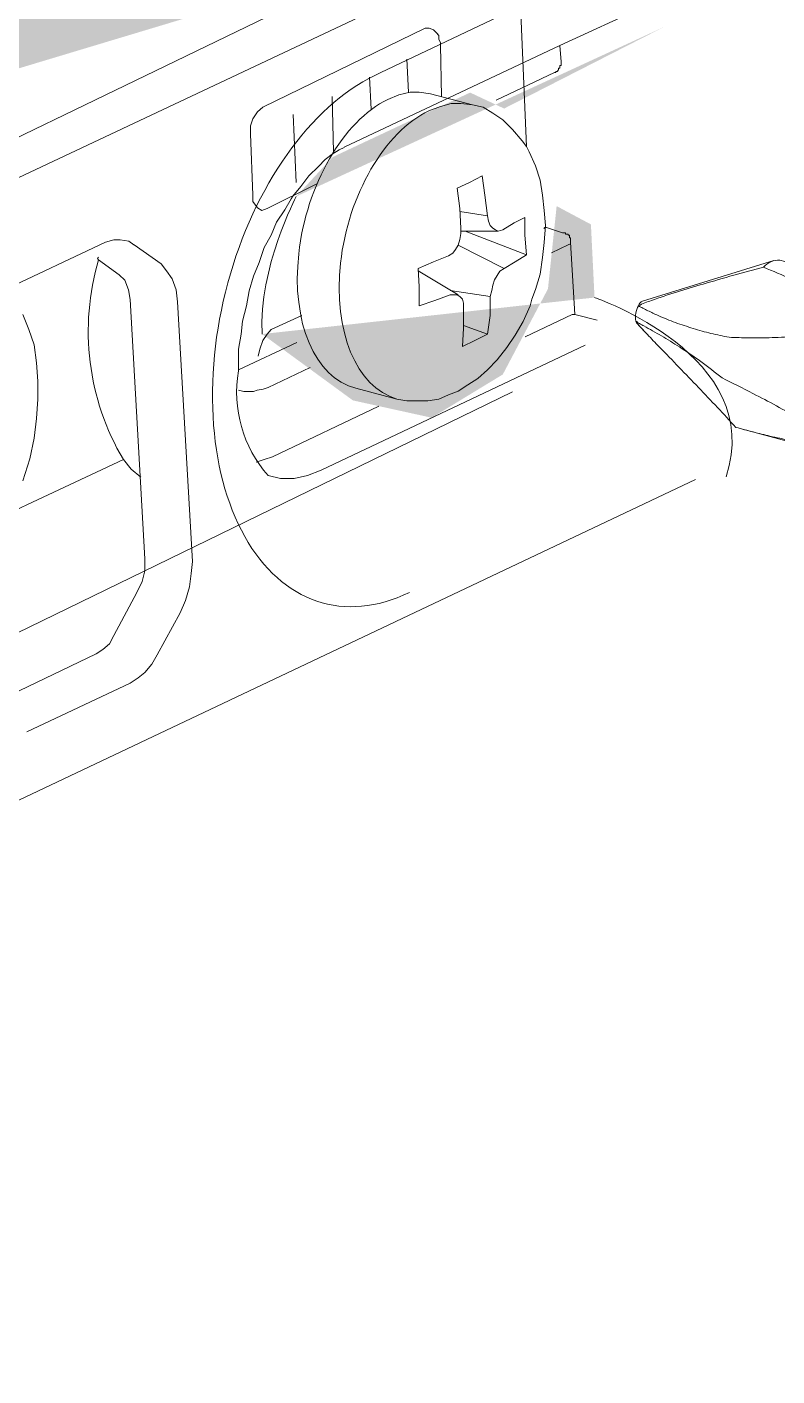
# Model space of a CAD drawing. Header units: metres. Extents: x -8.4 to 7.9, y -3.9 to 2.
# Drawn here: x 5.7708 to 5.8239, y -2.8936 to -2.7982 of the extents above; entities that cross this region are included whole.
import ezdxf

# ---------------------------------------------------------------- set-up
doc = ezdxf.new("R2010")
doc.units = ezdxf.units.M
doc.header["$MEASUREMENT"] = 0
doc.layers.add('PDF20_Geometry_Num_Penna__1', color=255, linetype='Continuous', lineweight=18)
doc.layers.add('PDF20_Geometry_Num_Penna__7', color=7, linetype='Continuous', lineweight=18)

msp = doc.modelspace()

# ---------------------------------------------------------------- hatches: boundary and pattern name
at = {"layer": 'PDF20_Geometry_Num_Penna__1', "linetype": 'Continuous', "lineweight": 18}
for points in [[(5.692683632332673, -2.82448249963805), (5.816932055709586, -2.787117128158646), (5.792109177598038, -2.780909919377212), (5.706657298358629, -2.819843474840986)], [(5.815895535241284, -2.798234405996433), (5.803983338809389, -2.803720232105659), (5.804584654497721, -2.80400228502202)], [(5.792451706093331, -2.807432035731953), (5.789866361757146, -2.810221407677637), (5.803983338809389, -2.803720232105659), (5.802178020640631, -2.802873430663809)], [(5.807688259102188, -2.816751784560261), (5.807139888210371, -2.817790292176921), (5.810983977045228, -2.817368335389511), (5.810727825516689, -2.81219615789795), (5.808301831563885, -2.810901996549588)], [(5.807139888210371, -2.817790292176921), (5.787458238772602, -2.81995070100057), (5.793879899995879, -2.824641849696592), (5.799455665221019, -2.825867505436211), (5.804490831495094, -2.822807089397164)]]:
    msp.add_hatch(color=255, dxfattribs=at).paths.add_polyline_path(points)

# ---------------------------------------------------------------- linework, layer by layer
at = {"layer": 'PDF20_Geometry_Num_Penna__7', "color": 7, "linetype": 'Continuous', "lineweight": 18, "flags": 128}
for points in [[(5.740502521230387, -2.820355033434177), (5.804252997791522, -2.789543866812519)], [(5.817082768168482, -2.791372819092864), (5.795857926625059, -2.801462511869786)], [(5.805552967212184, -2.792259371729041), (5.80616356116621, -2.806681303072467), (5.805867199710475, -2.806294097150401), (5.805171718304301, -2.805491389488886), (5.804488150926501, -2.804795908082713), (5.803783733999048, -2.804337217990419), (5.803109102142525, -2.803912780729693), (5.802342136566124, -2.803732581050578)], [(5.693841526965006, -2.84483538323005), (5.79634089155016, -2.796591014594127), (5.795572436720212, -2.796847166204109), (5.79472356219876, -2.797024387376132), (5.793658745913077, -2.797228415111991), (5.792687752600819, -2.797332662860239), (5.791646764371879, -2.797332662860239), (5.790674281806074, -2.797228415111991), (5.78982540728462, -2.797024387376132), (5.789138861399724, -2.796765257259057), (5.788574434305636, -2.796471874310414), (5.788289986878271, -2.796175512854679), (5.788193185397755, -2.795794263946798), (5.788373385076871, -2.795418972053104), (5.788748676970567, -2.795052615680686), (5.789339910628491, -2.794741361689487)], [(5.787498448618356, -2.803912185028274), (5.798993996743087, -2.798321527215054)], [(5.798993549967023, -2.798321676140409), (5.799267572619563, -2.798321676140409), (5.799581805117855, -2.798446773438307), (5.799881145080683, -2.798743134894043)], [(5.800142509078078, -2.803152516794251), (5.800078471175583, -2.799511291873281), (5.800078471175583, -2.799322156672887), (5.79995933089187, -2.799124085951215), (5.79995933089187, -2.799004945667502), (5.79995933089187, -2.798827724495479), (5.79988040045391, -2.798742837043333)], [(5.793266327603598, -2.806745192049608), (5.808519262425921, -2.799543161899174)], [(5.797696261202747, -2.800511921331113), (5.797812422979367, -2.802847070891882)], [(5.80815603348595, -2.801463107571204), (5.808237942431003, -2.801463107571204), (5.808237942431003, -2.801390134147431), (5.808348147193438, -2.801390134147431), (5.808437502406222, -2.801270993863717), (5.808437502406222, -2.801151853580005), (5.808519411351274, -2.801151853580005), (5.808519411351274, -2.801081858663323), (5.808519411351274, -2.800965696886704), (5.808619191338884, -2.800965696886704), (5.808619191338884, -2.80089272346293), (5.808619191338884, -2.800785497207588), (5.808619191338884, -2.800703588262536)], [(5.795055218963544, -2.801774212637049), (5.795171380740165, -2.804039367281137)], [(5.804019780686154, -2.803411795836681), (5.808155437784532, -2.801462362944431)], [(5.796352507727822, -2.803353714948371), (5.797120962557769, -2.803036503942986), (5.797923670219283, -2.802847368742592), (5.79858043103325, -2.802847368742592), (5.799383138694764, -2.802966509026304)], [(5.79241119821725, -2.803152963570315), (5.792509488951312, -2.807059275622546)], [(5.799266976918144, -2.804156422609886), (5.800078620100937, -2.803848147125779), (5.80084409642379, -2.803650076404106), (5.801521706787408, -2.803650076404106), (5.802340796237933, -2.803731985349159)], [(5.799383287620119, -2.802966806877014), (5.802340945163287, -2.803732283199868)], [(5.786622916458422, -2.805797133241964), (5.786622916458422, -2.805220792119504), (5.786800137630444, -2.804732316956282), (5.78711734863583, -2.804225970750503), (5.787498597543711, -2.80391173825221)], [(5.789642080173056, -2.804418233383344), (5.789868446712111, -2.809240436366617)], [(5.786800286555798, -2.810125201898538), (5.786623065383776, -2.805797431092674)], [(5.806553298819304, -2.817492985968689), (5.806815407443474, -2.816809418590887), (5.807129639941766, -2.815726731262647), (5.807309839620881, -2.814545753200345), (5.807428979904594, -2.81347349064693), (5.807507910342554, -2.812283577063349), (5.807428979904594, -2.811206846749295), (5.807309839620881, -2.810125648674602), (5.807129639941766, -2.809063810896013), (5.806815407443474, -2.808060054005733), (5.806355228097634, -2.807059275622546), (5.806163114390146, -2.806681005221758)], [(5.789624655906564, -2.810197877471603), (5.790195040014837, -2.809514310093801), (5.790771381137299, -2.808769683320597), (5.791448991500914, -2.808098029971166), (5.791919595621581, -2.807612533315037), (5.79241700630608, -2.807231284407156), (5.792899524455118, -2.806923008923049), (5.793265880827534, -2.806745787751026)], [(5.78679998870509, -2.810124457271765), (5.78679998870509, -2.810584636617606), (5.787117199710475, -2.811018009399611), (5.787425475194582, -2.811207144600005), (5.78780374559537, -2.811082047302106), (5.79132880873972, -2.809321749610251)], [(5.803025108242507, -2.808755088635842), (5.80214049163594, -2.809240585291971), (5.801258853536467, -2.809639705242409)], [(5.803024810391799, -2.80875568433726), (5.803222881113471, -2.810125797599957), (5.80340605929968, -2.811588244582531), (5.803484989737639, -2.811966514983319), (5.803604130021351, -2.812283725988704), (5.803784329700467, -2.812469882682005), (5.803982400422139, -2.812589022965717), (5.804171535622534, -2.812670931910771), (5.804488746627918, -2.812589022965717)], [(5.801259449237886, -2.8096394073917), (5.801448584438279, -2.81108249407817), (5.801521557862053, -2.812468989129878)], [(5.801448584438279, -2.81127982017307), (5.803405463598261, -2.811588095657176)], [(5.806047101538881, -2.811704555284505), (5.805290560737306, -2.812082825685293), (5.80448785307579, -2.812589171891072)], [(5.80616356116621, -2.814345597523707), (5.806047399389591, -2.812966548739732), (5.806047399389591, -2.811705150985924)], [(5.807574182125369, -2.812411355017631), (5.807469934377121, -2.812411355017631), (5.807385046924974, -2.812481349934313)], [(5.808723141236424, -2.812789476493064), (5.807574926752141, -2.812411206092277)], [(5.776369703642104, -2.81345264109728), (5.776959448046481, -2.813275419925257), (5.777419627392322, -2.813275419925257), (5.778010861050247, -2.813382646180599), (5.778387642197488, -2.813641776297674)], [(5.801521408936698, -2.812470180532714), (5.801521408936698, -2.812849940187048), (5.801448435512924, -2.813272888194229), (5.80133823075049, -2.813661583369842), (5.801140160028817, -2.813966880346856), (5.800962938856795, -2.814228988971023), (5.80064572785141, -2.814427059692695), (5.799580911565727, -2.814851496953422), (5.798499713491034, -2.815311676299263)], [(5.804171088846469, -2.812670187283997), (5.801521706787408, -2.812670187283997)], [(5.801835343584282, -2.812670187283997), (5.806163114390146, -2.814345597523707)], [(5.809583780860893, -2.818560780761463), (5.809290397912251, -2.81345264109728), (5.809290397912251, -2.813382646180599), (5.809290397912251, -2.813275419925257), (5.809290397912251, -2.813141387106081), (5.809208488967198, -2.813141387106081), (5.809208488967198, -2.813071392189399), (5.809208488967198, -2.812967144441151), (5.809113176740228, -2.812967144441151), (5.809113176740228, -2.81289714952447), (5.809008928991979, -2.81289714952447), (5.808924041539834, -2.81289714952447), (5.808924041539834, -2.812789923269128), (5.80883021856641, -2.812789923269128), (5.808722992311069, -2.812789923269128)], [(5.769086360248035, -2.81690547544463), (5.776370299343522, -2.813453385724054)], [(5.778388386824261, -2.813641776297674), (5.780319948673954, -2.814988061503628)], [(5.80133793289978, -2.81366217907126), (5.804587484138046, -2.815310782747135)], [(5.806164156867629, -2.814346342150481), (5.805361449206114, -2.814851199102713), (5.804587037361982, -2.815311378448554), (5.804287697399153, -2.815491578127669), (5.80409856219876, -2.815805810625961), (5.803912405505458, -2.816114086110068), (5.803784329700467, -2.816492356510856), (5.803711356276693, -2.816870626911644), (5.803604130021351, -2.817295064172371)], [(5.809290100061542, -2.81345264109728), (5.809290100061542, -2.8135688028739), (5.809112878889518, -2.813641776297674), (5.807943814855587, -2.814197267870485)], [(5.775884504836683, -2.814692295749311), (5.775799617384539, -2.814610386804259), (5.775884504836683, -2.81450613905601)], [(5.780319799748599, -2.814988508279692), (5.780698070149387, -2.815485918964193), (5.781088254578546, -2.816041410537003), (5.78137270200591, -2.816820290141775), (5.781466524979335, -2.817682567945146)], [(5.798499117789616, -2.815311378448554), (5.798581026734668, -2.816608518287476), (5.798581026734668, -2.817951824986337)], [(5.80133793289978, -2.817187391140965), (5.798499415640324, -2.815491131351605)], [(5.798580579958604, -2.817952420687755), (5.799679649075855, -2.817574150286967), (5.800762336404095, -2.817186944364901)], [(5.800761442851966, -2.81718754006632), (5.801023551476134, -2.81718754006632), (5.801258853536467, -2.81718754006632), (5.80144798873686, -2.817294766321661), (5.801646059458533, -2.817492837043334), (5.801719032882307, -2.817754945667502), (5.801719032882307, -2.818179382928228), (5.801719032882307, -2.819522689627089), (5.801646059458533, -2.820831743494383)], [(5.800762038553384, -2.816870477986289), (5.803603534319932, -2.817294915247015)], [(5.778591818858701, -2.838223842110767), (5.778958175231118, -2.837446451759541), (5.77915624595279, -2.836701824986337), (5.77915624595279, -2.83583805792942), (5.778109300709664, -2.81750683602667)], [(5.781465780352562, -2.817681972243728), (5.782530596638245, -2.836023618921302)], [(5.797001077647283, -2.824546537540546), (5.797696559053455, -2.824665677824258), (5.798499266714971, -2.824665677824258), (5.79919176961405, -2.824665677824258), (5.799958735190451, -2.824546537540546), (5.800645281075345, -2.824241240563532), (5.801337783974426, -2.823979131939364), (5.802027308366414, -2.823545759157359), (5.802719811265494, -2.823087069065065), (5.803406357150388, -2.822480942871676), (5.804098860049468, -2.821778015197771), (5.804785405934362, -2.820905312619575), (5.805360257803277, -2.820020696013009), (5.805930641911552, -2.819072041503946), (5.806434009610238, -2.817952122837046), (5.806553149893951, -2.817493432744752)], [(5.80340605929968, -2.819956509185158), (5.803604130021351, -2.818638519796586), (5.803604130021351, -2.817295213097725)], [(5.770514107622978, -2.830335266075438), (5.771020453828758, -2.828767082091069), (5.771316815284492, -2.827306124362042), (5.771497014963608, -2.825925586324521), (5.771578923908661, -2.824546537540546), (5.771578923908661, -2.823283650533191), (5.771497014963608, -2.821974596665897), (5.771316815284492, -2.820713198912088), (5.770937055630158, -2.819639447105128), (5.770514107622978, -2.818577609326538)], [(5.788100553827169, -2.819639447105128), (5.790264439230101, -2.818638668721941)], [(5.809389284347732, -2.8185603339854), (5.806062291925054, -2.820141921251686)], [(5.809584078711604, -2.8185603339854), (5.809491744991726, -2.8185603339854), (5.809388986497023, -2.8185603339854)], [(5.811170878365302, -2.818977920679813), (5.809584823338376, -2.818560929686818)], [(5.787181386538325, -2.821515608722894), (5.787297548314945, -2.821021176545486), (5.78749859754371, -2.820416539605644), (5.787803894520724, -2.819956360259804), (5.78810025597646, -2.819639149254418)], [(5.801646357309242, -2.820832041345092), (5.802522038394531, -2.820416539605644), (5.803406655001098, -2.819956360259804)], [(5.801719032882307, -2.819334150128114), (5.803406357150388, -2.819956658110513)], [(5.814533315022383, -2.819789266011897), (5.813955484646378, -2.81915335474758)], [(5.789923846944038, -2.820537764844322), (5.785782232831474, -2.822484219229478), (5.785782232831474, -2.822560171160345)], [(5.810315748978954, -2.820743281833726), (5.791646466521169, -2.829582001631664)], [(5.790849269097777, -2.822318465309763), (5.787885654540422, -2.82372580991112)], [(5.785782232831474, -2.823918221469316), (5.786160503232261, -2.824022469217564), (5.786465800209275, -2.824022469217564), (5.786835135088785, -2.824022469217564), (5.787116604009057, -2.823918221469316), (5.787521680973679, -2.823845248045542), (5.787885058839003, -2.823726107761829)], [(5.794089586964053, -2.823778529486662), (5.797001077647283, -2.824546984316609)], [(5.765252574843515, -2.877871792500753), (5.763769278311291, -2.844171473999061), (5.80517201615501, -2.824039744558703)], [(5.795724191656592, -2.825055415477354), (5.788193036472401, -2.828635581002922)], [(5.830919422868169, -2.82922085764666), (5.821285441676448, -2.826635513490094)], [(5.788193632173819, -2.828636027778985), (5.787603887769441, -2.828822184472286), (5.78703648216826, -2.829014298179773)], [(5.760531790026753, -2.837755025094357), (5.762930977490018, -2.836582982553334), (5.763528168162128, -2.835425832547774), (5.777634377753715, -2.828822482322995)], [(5.697477092722499, -2.887359826844925), (5.818124501024196, -2.830243974833043)], [(5.782530298787535, -2.836024214622721), (5.782426051039287, -2.836887981679638), (5.782317335530398, -2.837824722160329), (5.782032888103034, -2.838804650993866), (5.781654617702246, -2.839656504022413)], [(5.778591967784055, -2.838223097483993), (5.776959745897192, -2.841265642479308)], [(5.781654766627601, -2.839657099723831), (5.780034458769109, -2.842623692788278)], [(5.776960192673255, -2.841265642479308), (5.776651917189149, -2.841867300912057), (5.776188759336216, -2.842248549819938), (5.775709219694272, -2.842556825304044)], [(5.775709517544981, -2.842557123154753), (5.768419621435309, -2.846064315256547)], [(5.780034756619817, -2.842623990638987), (5.779644572190658, -2.843298622495511), (5.779156097027436, -2.843892834660528), (5.778688471413862, -2.844269615807769), (5.77810915178431, -2.844647886208557)], [(5.77810915178431, -2.844648481909976), (5.770811809406905, -2.848090146855728)]]:
    msp.add_lwpolyline(points, dxfattribs=at)
for points in [[(5.808617851010692, -2.800703439337181), (5.808519560276629, -2.799543310824529), (5.814586779224701, -2.796765852960476, 0.3172125482945826), (5.817263265698305, -2.791183832817825)], [(5.78962450698121, -2.810197579620894), (5.78952025923296, -2.810377779300009), (5.789057101380027, -2.811170062186699), (5.788467356975649, -2.812030850736523), (5.788086108067768, -2.812967591217215), (5.787603589918731, -2.813831358274132), (5.787237233546315, -2.814884260531444), (5.786835135088785, -2.815867167872073), (5.786550687661421, -2.81690517759392), (5.786346659925562, -2.817955101344139), (5.786063701751745, -2.819046724193657), (5.785983282060239, -2.819968572138884), (5.785782232831474, -2.821021474396195), (5.785782232831474, -2.822074376653506), (5.785782381756826, -2.822559426533572, 0.2274930100201022), (5.787885207764358, -2.829959527405679), (5.788748974821275, -2.830172490662815), (5.789731882161906, -2.830172490662815), (5.790674579656782, -2.829959527405679), (5.791645572969042, -2.829581257004891)], [(5.7788741813311, -2.830067200437084), (5.778190613953298, -2.829511708864274), (5.777635122380488, -2.828822184472286, -0.208742120700998), (5.775883909135265, -2.814691848973247), (5.77733548456695, -2.815767983585883), (5.777728647503202, -2.816149232493763), (5.778010116423474, -2.816820885843193), (5.778109896411083, -2.817507431728088)], [(5.814412238709061, -2.818123982696302, -0.01532807854310751), (5.814091155644455, -2.817948101852471, -0.2093455427045082), (5.814370390684408, -2.817622253176517), (5.823672268335278, -2.814746504578401)], [(5.822949235738496, -2.815228724876727, 0.005116277578098397), (5.820838963463236, -2.815788684210177, 0.0005843574472147671), (5.818678056567395, -2.816412681446123, 0.004495636043405827), (5.816850742465951, -2.81696966227248, 0.01237264719629245), (5.815004068068404, -2.817578766972961)], [(5.817965597670793, -2.81955962311504, 0.01142630660836938), (5.819221038410416, -2.819908108444899, 0.009799922641071409), (5.820509689504124, -2.820176174083253, 0.006475375167377351), (5.821920012612572, -2.8202193624361, 0.001559059459519587), (5.8233392712423, -2.820210426914821, 0.007509391573841553), (5.825074251623867, -2.820132985730408, 0.01067101939829926), (5.826816678273167, -2.819991506643499, 0.00797777657924484), (5.828556126415374, -2.819803860696651, 0.0007223755043286321), (5.830293191751904, -2.819556197831883, 0.01415703322045929), (5.829465166780099, -2.818841356129608, 0.02288661663847836), (5.828607356737369, -2.818180127555001, 0.008066032748369596), (5.827719761623708, -2.817581447629346, 0.01615342901168592), (5.826802381439121, -2.817037870084905, 0.02172173371997807), (5.824914007942274, -2.816068366026193, 0.01352318462616546), (5.82294968251456, -2.815228427026018, -0.2527214532049473), (5.824101917983417, -2.814731760968291), (5.824456360327463, -2.814827073195262), (5.834090341519182, -2.81741539585892)], [(5.814760724038921, -2.818299714614778, 0.004357821227377221), (5.815477054994743, -2.818640753676906, 0.006875650241310896), (5.81671015693117, -2.819141142868499)], [(5.823400330637703, -2.82716777270758, 0.007571944104532507), (5.824815121506792, -2.827468601923954, 0.01523255066551271), (5.826206084319138, -2.827700925477195, 0.01868815680812095), (5.827553858778638, -2.827823044268, 0.0110796178767536), (5.828864104048769, -2.827822895342646, -0.001347732800238505), (5.827738228367684, -2.827197408853154, 0.001009541001608949), (5.826607884925959, -2.826570433110116, 0.0007595358564554085), (5.825490944766153, -2.825941968113531, -0.0003561948964582077), (5.823854255118651, -2.82502160942185, 0.006570785610197026), (5.822198205175042, -2.824157842364933, 0.00650971172624515), (5.820007513208275, -2.823054305487044, 0.008966214414662974), (5.818506792409558, -2.821895070526519, 0.01388537745962309), (5.816986264538675, -2.820863017818858, 0.01460895780542687), (5.815715931263588, -2.820079670453446, 0.007550309225771069), (5.81447091529879, -2.819376742779541, 0.01018555486212243), (5.814171575335962, -2.819212924889436)], [(5.822208927800578, -2.826872900505391, 0.001085502901616889), (5.820993696906708, -2.82655420024646, -0.0008181290127827534), (5.819680026353419, -2.825141643257691, 0.001304642288354755), (5.818335230401011, -2.823728341642147, 0.003951125684430114), (5.816966606391861, -2.822304615251781, 0.002750011942407564), (5.81556521880469, -2.820857060804672, -0.003810047945749918), (5.81472379055097, -2.81997840121229)]]:
    msp.add_lwpolyline(points, format="xyb", dxfattribs=at)
at = {"layer": 'PDF20_Geometry_Num_Penna__7', "color": 7, "linetype": 'Continuous', "lineweight": 18}
for centre, radius, start, end in [((5.773089489834974, -2.818382343774294), 0.1054993421408821, 119.8835169014342, 269.9998356188079), ((5.815693529017242, -2.81878767768526), 0.001808794626188919, 152.3598997020698, 188.2625271791585), ((5.773173013219968, -2.818467321676219), 0.1054949424831685, 269.9745258879746, 329.5396758167835)]:
    msp.add_arc(centre, radius, start, end, dxfattribs=at)
for centre, major_axis, ratio, start_param, end_param in [((5.796645039243902, -2.819945395204214), (0.00470769959803413, 0.0190673133401878), 0.6187530844934053, 0.4416129816475394, 3.618366907187451), ((5.796790884172388, -2.813353447873477), (0.002765980802795725, 0.01040844067004503), 0.6013540262691454, 0.4801013666258278, 3.151905283579461), ((5.799783848835191, -2.814167208816664), (0.002658138685614747, 0.01041331158741541), 0.6090398681310581, 0.4722265614622998, 3.121857861260681)]:
    msp.add_ellipse(centre, major_axis=major_axis, ratio=ratio, start_param=start_param, end_param=end_param, dxfattribs=at)
for points in [[(5.789866361757146, -2.810221407677637), (5.789866361757146, -2.810221407677637), (5.787199108655528, -2.815299762270892), (5.787458238772603, -2.819950701096328)], [(5.810983977045228, -2.817368335446854), (5.810983977045228, -2.817368335446854), (5.823139264491019, -2.821503992545232), (5.82029479021738, -2.830035926112609)], [(5.814091155644455, -2.817948101852471), (5.814237102492003, -2.817881085442882), (5.814390495607283, -2.817803644258469), (5.814546867229654, -2.817750031130799)], [(5.814760724038921, -2.818299714614779), (5.81463264823393, -2.818250569247747), (5.814520954217951, -2.818189509852345), (5.814412238709064, -2.818123982696302)], [(5.814546867229656, -2.817750031130799), (5.814694303330751, -2.817680036214117), (5.814844717938937, -2.817633869354179), (5.8150040680684, -2.817578766972962)], [(5.814297864036696, -2.819527157387729), (5.814159363456881, -2.819376742779541), (5.814034266158981, -2.81920696787525), (5.813903211846896, -2.819047617745784)], [(5.813903509697607, -2.819047617745785), (5.814004185880955, -2.819047617745785), (5.814060438698695, -2.819212924889436), (5.814171575335959, -2.819212924889436)], [(5.813955931422441, -2.819153801523643), (5.813993900086912, -2.819153801523643), (5.813903807548314, -2.819048064521849), (5.813903807548315, -2.819048064521849)], [(5.81472379055097, -2.81997840121229), (5.814571886689235, -2.819832454364742), (5.81443338610942, -2.81967608274237), (5.814297864036696, -2.819527157387729)], [(5.817965597670794, -2.81955962311504), (5.817536692649426, -2.819425590295864), (5.81712416941707, -2.819276664941223), (5.816710156931165, -2.8191411428685)], [(5.823400330637703, -2.82716777270758), (5.823014613969184, -2.82707246048061), (5.822608047751015, -2.826983105267826), (5.822208927800578, -2.826872900505392)]]:
    msp.add_open_spline(points, degree=3, dxfattribs=at)

doc.saveas('drawing.dxf')
